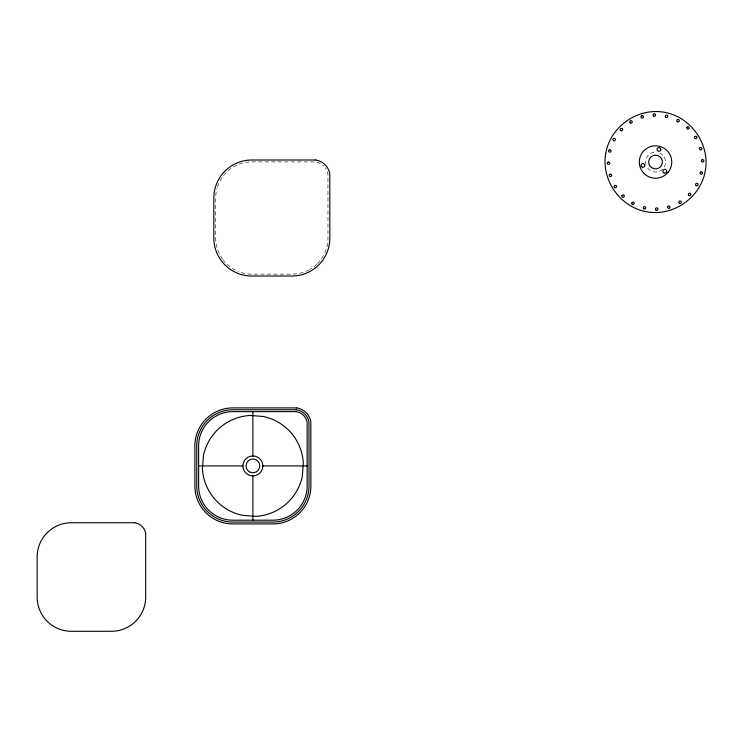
<?xml version="1.0" encoding="UTF-8"?>
<svg xmlns="http://www.w3.org/2000/svg" width="743" height="743" viewBox="0 0 743 743"><rect width="100%" height="100%" fill="white"/><g stroke="black" fill="none" stroke-linecap="round" stroke-linejoin="round"><path stroke-width="0.56" stroke-dasharray="3.71 2.79" d="M664.177 167.026A9.984 9.984 0 0 0 665.171 164.621L665.514 162.039A9.984 9.984 0 0 0 658.112 152.399M662.589 169.098A9.984 9.984 0 0 1 646.893 167.026M645.89 164.621A9.984 9.984 0 0 1 655.53 152.055M317.41 263.579A36.101 36.101 0 0 0 327.979 238.057L327.942 174.131A14.906 14.906 0 0 0 325.276 167.825M316.732 264.239A36.101 36.101 0 0 1 309.933 269.319M309.107 269.774A36.101 36.101 0 0 1 291.888 274.148L251.803 274.148A36.101 36.101 0 0 1 237.983 271.409M235.41 270.22A36.101 36.101 0 0 1 223.16 260.031M222.594 259.27A36.101 36.101 0 0 1 215.702 238.057L215.702 197.972A36.101 36.101 0 0 1 216.928 188.629M217.467 186.818A36.101 36.101 0 0 1 251.803 161.872L315.719 161.918A14.906 14.906 0 0 1 323.781 166.07"/><path stroke-width="1.11" d="M198.613 465.917L242.942 465.917M262.836 465.917L307.156 465.917M252.889 411.65L252.889 455.97M252.889 475.864L252.889 520.184M605.74 153.439C600.976 180.057 620.256 207.39 646.93 211.829C673.548 216.594 700.881 197.313 705.321 170.639C710.094 144.021 690.804 116.688 664.131 112.249C637.513 107.484 610.179 126.765 605.74 153.439M203.489 455.31L202.421 468.452A50.524 50.524 0 0 0 242.274 515.317L255.425 516.385A50.524 50.524 0 0 0 302.28 476.532L303.348 463.381A50.524 50.524 0 0 0 263.496 416.517L250.354 415.458A50.524 50.524 0 0 0 203.489 455.31M631.819 203.053L631.782 203.378A1.245 1.245 0 0 0 633.658 204.446L634.281 203.359A1.245 1.245 0 0 0 632.404 202.291L631.819 203.053M667.641 206.851L667.966 208.059A1.245 1.245 0 0 0 670.047 207.501L669.731 206.294A1.245 1.245 0 0 0 667.641 206.851M660.768 149.64L660.657 150.114A1.867 1.867 0 0 1 658.707 151.303L658.233 151.191A1.867 1.867 0 0 1 659.106 147.578L659.58 147.69A1.867 1.867 0 0 1 660.768 149.64M622.021 195.511L621.891 195.818A1.245 1.245 0 0 0 623.423 197.341L624.306 196.458A1.245 1.245 0 0 0 622.773 194.935L622.021 195.511M686.885 127.313L686.755 127.62A1.245 1.245 0 0 0 688.287 129.143L689.17 128.26A1.245 1.245 0 0 0 687.637 126.737L686.885 127.313M614.48 185.722L614.285 185.982A1.245 1.245 0 0 0 615.408 187.83L616.476 187.18A1.245 1.245 0 0 0 615.353 185.332L614.48 185.722M694.798 136.61L694.603 136.87A1.245 1.245 0 0 0 695.68 138.746L696.767 138.124A1.245 1.245 0 0 0 695.68 136.248L694.798 136.61M668.217 172.144L665.171 175.079A16.216 16.216 0 0 1 639.639 165.262A16.216 16.216 0 0 1 659.329 146.269A16.216 16.216 0 0 1 668.217 172.144M609.771 174.271L609.511 174.466A1.245 1.245 0 0 0 610.077 176.555L611.275 176.23A1.245 1.245 0 0 0 610.718 174.15L609.771 174.271M700.045 147.643L699.785 147.838A1.245 1.245 0 0 0 700.343 149.928L701.55 149.603A1.245 1.245 0 0 0 700.993 147.523L700.045 147.643M702.256 159.652L701.949 159.782A1.245 1.245 0 0 0 701.949 161.937L703.203 161.937A1.245 1.245 0 0 0 703.203 159.782L702.256 159.652M608.248 161.993L607.941 162.095A1.245 1.245 0 0 0 607.793 164.249L609.037 164.342A1.245 1.245 0 0 0 609.186 162.178L608.248 161.993M642.026 115.667L641.711 115.759A1.245 1.245 0 0 0 642.407 118.137L642.723 118.044A1.245 1.245 0 0 0 642.026 115.667M609.734 149.752L609.409 149.807A1.245 1.245 0 0 0 608.944 151.925L610.161 152.185A1.245 1.245 0 0 0 610.625 150.077L609.734 149.752M701.281 171.828L700.955 171.874A1.245 1.245 0 0 0 700.398 173.955L701.596 174.28A1.245 1.245 0 0 0 702.163 172.19L701.281 171.828M253.168 455.942L250.577 456.211A9.984 9.984 0 0 0 242.905 465.638L243.175 468.229A9.984 9.984 0 0 0 252.601 475.891L255.193 475.631A9.984 9.984 0 0 0 262.864 466.195L262.595 463.604A9.984 9.984 0 0 0 253.168 455.942M315.311 159.996L251.803 159.996A37.967 37.967 0 0 0 213.826 197.972L213.826 238.057A37.967 37.967 0 0 0 251.803 276.024L291.888 276.024A37.967 37.967 0 0 0 329.855 238.057L329.79 173.816A16.783 16.783 0 0 0 316.035 160.07L315.311 159.996M296.355 407.907L232.847 407.907A37.967 37.967 0 0 0 194.87 445.874L194.87 485.959A37.967 37.967 0 0 0 232.847 523.926L272.932 523.926A37.967 37.967 0 0 0 310.899 485.959L310.834 421.727A16.783 16.783 0 0 0 297.079 407.972L296.355 407.907M296.271 409.783L232.847 409.783A36.101 36.101 0 0 0 196.746 445.874L196.746 485.959A36.101 36.101 0 0 0 232.847 522.06L272.932 522.06A36.101 36.101 0 0 0 309.023 485.959L308.977 422.043A14.906 14.906 0 0 0 296.763 409.82L296.271 409.783M296.188 411.65L232.847 411.65A34.224 34.224 0 0 0 198.613 445.874L198.613 485.959A34.224 34.224 0 0 0 232.847 520.184L272.932 520.184A34.224 34.224 0 0 0 307.156 485.959L307.128 422.349A13.03 13.03 0 0 0 296.457 411.678L296.188 411.65M134.715 522.738L71.374 522.738A34.224 34.224 0 0 0 37.15 556.971L37.15 597.056A34.224 34.224 0 0 0 71.374 631.281L111.459 631.281A34.224 34.224 0 0 0 145.684 597.056L145.665 533.446A13.03 13.03 0 0 0 134.985 522.766L134.715 522.738M641.998 167.036A1.867 1.867 0 0 0 644.803 165.41A1.867 1.867 0 0 0 641.998 163.794A1.867 1.867 0 0 0 641.998 167.036M653.617 116.001A1.245 1.245 0 0 0 655.595 115.128A1.245 1.245 0 0 0 653.849 113.855A1.245 1.245 0 0 0 653.617 116.001M677.3 121.713A1.245 1.245 0 0 0 679.278 120.84A1.245 1.245 0 0 0 677.523 119.567A1.245 1.245 0 0 0 677.3 121.713M696.126 185.546A1.245 1.245 0 0 0 698.104 184.673A1.245 1.245 0 0 0 696.358 183.4A1.245 1.245 0 0 0 696.126 185.546M688.891 195.474A1.245 1.245 0 0 0 690.869 194.601A1.245 1.245 0 0 0 689.123 193.329A1.245 1.245 0 0 0 688.891 195.474M655.976 210.093A1.245 1.245 0 0 0 657.954 209.21A1.245 1.245 0 0 0 656.208 207.938A1.245 1.245 0 0 0 655.976 210.093M643.763 208.792A1.245 1.245 0 0 0 645.732 207.919A1.245 1.245 0 0 0 643.986 206.647A1.245 1.245 0 0 0 643.763 208.792M630.259 122.892A1.245 1.245 0 0 0 632.228 122.019A1.245 1.245 0 0 0 630.482 120.747A1.245 1.245 0 0 0 630.259 122.892M620.702 130.61A1.245 1.245 0 0 0 622.671 129.737A1.245 1.245 0 0 0 620.925 128.465A1.245 1.245 0 0 0 620.702 130.61M613.467 140.548A1.245 1.245 0 0 0 615.445 139.665A1.245 1.245 0 0 0 613.699 138.393A1.245 1.245 0 0 0 613.467 140.548M679.343 203.201A1.245 1.245 0 0 0 681.312 202.319A1.245 1.245 0 0 0 679.566 201.047A1.245 1.245 0 0 0 679.343 203.201M665.839 117.301A1.245 1.245 0 0 0 667.808 116.428A1.245 1.245 0 0 0 666.062 115.156A1.245 1.245 0 0 0 665.839 117.301M663.815 172.878A1.867 1.867 0 0 0 666.629 171.262A1.867 1.867 0 0 0 663.815 169.636A1.867 1.867 0 0 0 663.815 172.878M651.444 167.547A6.863 6.863 0 0 0 662.347 162.819A6.863 6.863 0 0 0 652.8 155.742A6.863 6.863 0 0 0 651.444 167.547M249.453 471.861A6.863 6.863 0 0 0 259.744 465.917A6.863 6.863 0 0 0 249.453 459.973A6.863 6.863 0 0 0 249.453 471.861"/></g></svg>
